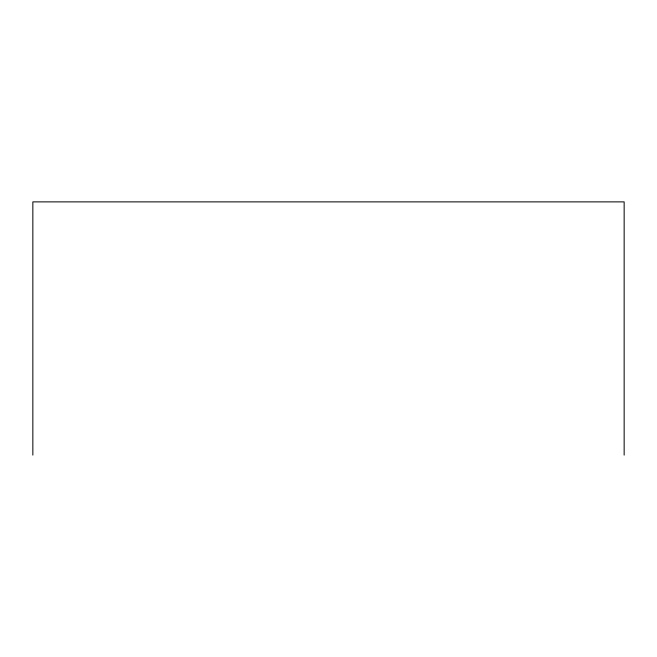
<?xml version="1.0" encoding="UTF-8"?>
<svg xmlns="http://www.w3.org/2000/svg" width="657" height="657" viewBox="0 0 657 657"><rect width="100%" height="100%" fill="white"/><g stroke="black" fill="none" stroke-linecap="round" stroke-linejoin="round"><path stroke-width="0.99" d="M624.15 455.12L624.15 201.88L32.85 201.88L32.85 455.12"/></g></svg>
